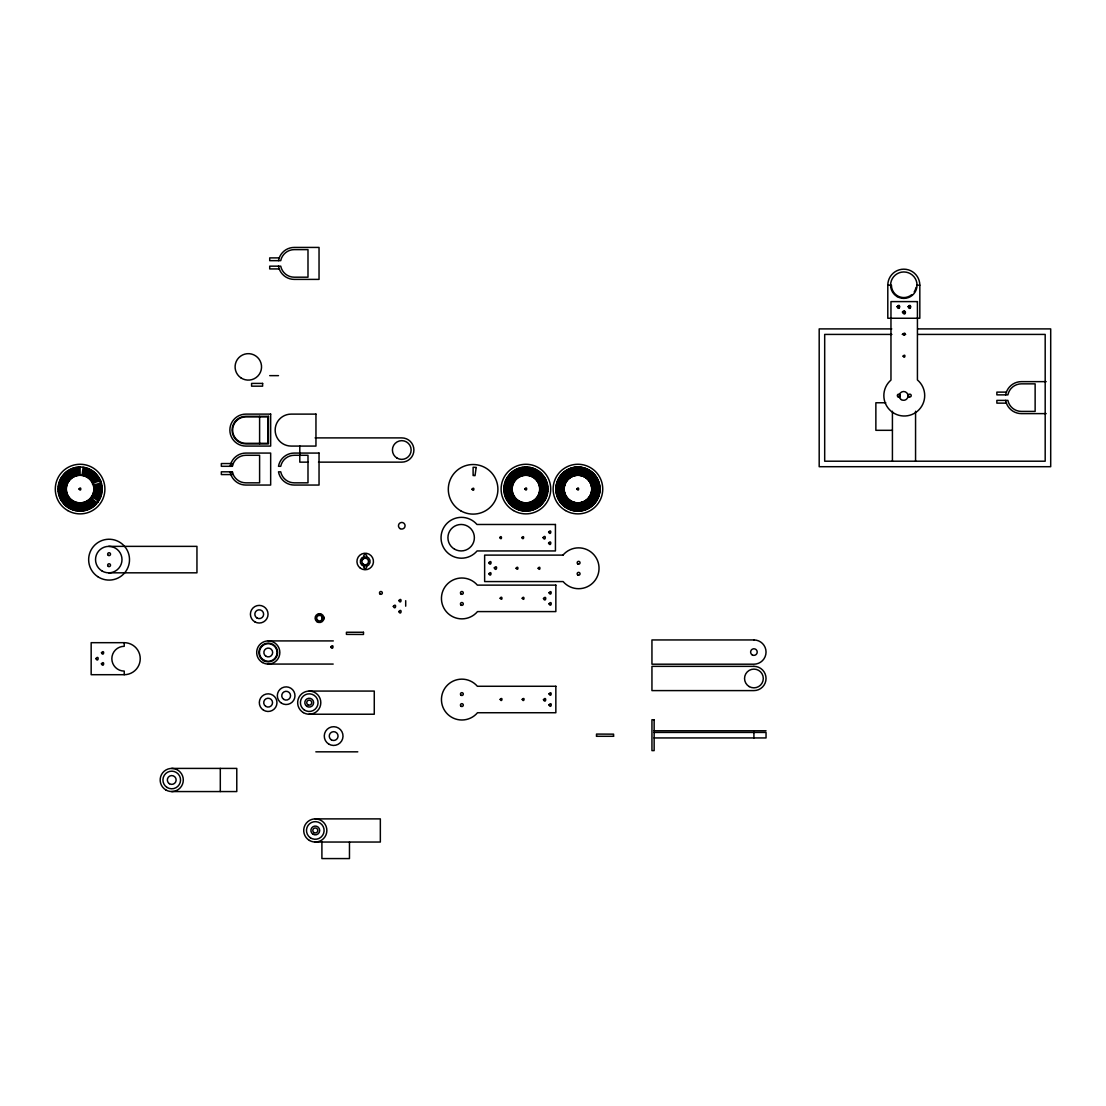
<?xml version="1.0" encoding="UTF-8"?>
<svg xmlns="http://www.w3.org/2000/svg" width="1106" height="1106" viewBox="0 0 1106 1106"><rect width="100%" height="100%" fill="white"/><g stroke="black" fill="none" stroke-linecap="round" stroke-linejoin="round"><path stroke-width="1.5" d="M577.47 511.11L577.65 502.843M578.231 475.29L578.41 467.022M576.71 511.083L577.166 502.829M578.715 475.317L579.185 467.05M78.567 511.069L79.148 502.815M524.382 511.069L524.963 502.815M526.885 475.317L527.451 467.078M575.936 511.027L576.682 502.788M579.198 475.345L579.945 467.119M575.175 510.944L576.212 502.746M579.668 475.4L580.705 467.202M77.033 510.903L78.194 502.718M82.024 475.428L83.171 467.23M522.848 510.903L523.995 502.718M527.839 475.428L528.986 467.23M574.401 510.834L575.728 502.677M580.152 475.469L581.48 467.313M323.851 619.001L323.837 617.203M573.655 510.695L575.258 502.594M580.622 475.552L582.226 467.437M75.526 510.64L77.24 502.553M82.964 475.594L84.692 467.506M521.341 510.64L523.055 502.553M528.779 475.594L530.507 467.506M572.894 510.53L574.788 502.483M581.092 475.649L582.986 467.603M572.148 510.35L574.318 502.373M581.562 475.774L583.733 467.797M74.033 510.267L76.3 502.318M83.904 475.829L86.185 467.879M519.848 510.267L522.115 502.318M529.719 475.829L532 467.879M322.247 619.001L322.247 617.203M571.415 510.129L573.862 502.235M582.019 475.912L584.466 468.004M570.682 509.894L573.406 502.083M582.475 476.064L585.198 468.253M72.567 509.783L75.388 502.013M84.816 476.119L87.651 468.35M518.382 509.783L521.202 502.013M530.631 476.119L533.465 468.35M569.963 509.617L572.949 501.917M582.931 476.23L585.931 468.515M569.244 509.341L572.507 501.737M583.374 476.41L586.636 468.806M71.143 509.216L74.503 501.654M85.715 476.479L89.074 468.93M516.944 509.216L520.318 501.654M531.53 476.479L534.889 468.93M568.539 509.023L572.065 501.543M583.816 476.603L587.341 469.124M567.862 508.677L571.636 501.322M584.245 476.81L588.033 469.456M69.747 508.539L73.632 501.239M86.572 476.907L90.457 469.608M515.562 508.539L519.447 501.239M532.387 476.907L536.272 469.608M362.284 559.94L363.653 558.571M567.171 508.318L571.208 501.101M584.673 477.045L588.71 469.829M566.507 507.93L570.793 500.852A13.784 13.784 0 0 0 591.724 489.364L599.991 489.543A22.051 22.051 0 0 1 566.507 507.93A22.051 22.051 0 0 1 567.323 469.746A22.051 22.051 0 0 1 599.991 489.543M585.088 477.28L589.374 470.216M68.42 507.765L72.802 500.755A13.784 13.784 0 0 0 93.872 489.557L102.139 489.834A22.051 22.051 0 0 1 68.42 507.765A22.051 22.051 0 0 1 69.747 469.608A22.051 22.051 0 0 1 102.139 489.834M87.402 477.377L91.784 470.368M514.235 507.765L518.617 500.755A13.784 13.784 0 0 0 539.687 489.557L547.954 489.834A22.051 22.051 0 0 1 514.235 507.765A22.051 22.051 0 0 1 515.562 469.608A22.051 22.051 0 0 1 547.954 489.834M533.216 477.377L537.599 470.368M565.857 507.516L570.392 500.603M585.489 477.543L590.023 470.631M565.221 507.087L569.991 500.327M585.89 477.806L590.659 471.059M67.148 506.907L72.001 500.216M88.204 477.916L93.07 471.225M512.963 506.907L517.815 500.216M534.018 477.916L538.885 471.225M564.599 506.631L569.604 500.036M586.277 478.096L591.281 471.515M564.005 506.147L569.231 499.746M586.65 478.4L591.89 471.986M65.931 505.967L71.254 499.622M88.964 478.511L94.273 472.179M511.746 505.967L517.055 499.622M534.779 478.511L540.087 472.179M563.41 505.649L568.857 499.428M587.023 478.704L592.47 472.483M562.843 505.138L568.512 499.11M587.383 479.022L593.037 473.009M64.784 504.93L70.535 498.986M89.683 479.161L95.42 473.216M510.599 504.93L516.35 498.986M535.498 479.161L541.235 473.216M562.29 504.599L568.152 498.778M587.728 479.368L593.59 473.548M561.765 504.046L567.834 498.433M588.06 479.714L594.129 474.101M63.719 503.824L69.858 498.294M90.346 479.852L96.485 474.322M509.534 503.824L515.673 498.294M536.161 479.852L542.299 474.322M561.24 503.465L567.502 498.073M588.378 480.073L594.641 474.668M560.756 502.884L567.198 497.7M588.682 480.433L595.125 475.262M62.724 502.649L69.249 497.548M90.969 480.585L97.48 475.497M508.539 502.649L515.064 497.548M536.783 480.585L543.295 475.497M560.286 502.276L566.908 497.313M588.986 480.82L595.609 475.87M559.83 501.654L566.618 496.926M589.263 481.207L596.051 476.492M61.825 501.405L68.683 496.774M91.535 481.359L98.379 476.741M507.64 501.405L514.497 496.774M537.35 481.359L544.193 476.741M559.401 501.004L566.355 496.525M589.526 481.608L596.48 477.142M559 500.354L566.106 496.124M589.775 482.022L596.881 477.792M61.01 500.092L68.171 495.958M92.047 482.175L99.194 478.041M506.825 500.092L513.986 495.958M537.848 482.175L545.009 478.041M558.613 499.677L565.857 495.709M590.023 482.437L597.268 478.456M558.254 499L565.636 495.281M590.245 482.866L597.627 479.133M60.291 498.737L67.715 495.115M92.489 483.032L99.927 479.41M506.106 498.737L513.53 495.115M538.304 483.032L545.742 479.41M557.922 498.308L565.429 494.838M590.452 483.294L597.959 479.838M557.618 497.603L565.235 494.41M590.645 483.737L598.277 480.529M59.655 497.327L67.328 494.23M505.47 497.327L513.143 494.23M538.691 483.903L546.364 480.806M557.327 496.884L565.055 493.953M590.825 484.179L598.553 481.248M318.556 615.42L320.491 615.42M557.065 496.165L564.89 493.511M590.991 484.635L598.816 481.967M59.13 495.889L66.996 493.331M504.944 495.889L512.811 493.331M539.023 484.815L546.889 482.257M556.83 495.433L564.751 493.041M591.143 485.092L599.051 482.714M556.622 494.7L564.613 492.585M591.268 485.548L599.258 483.446M58.715 494.41L66.733 492.405M93.471 485.741L101.503 483.737M504.53 494.41L512.548 492.405M539.286 485.741L547.318 483.737M556.442 493.94L564.502 492.115M591.378 486.018L599.452 484.193M318.583 613.802L320.477 613.802M556.277 493.193L564.406 491.645M591.475 486.488L599.604 484.94M58.397 492.903L66.54 491.465M93.678 486.681L101.821 485.244M504.198 492.903L512.341 491.465M539.493 486.681L547.636 485.244M556.152 492.433L564.323 491.175M591.558 486.972L599.729 485.714M556.042 491.672L564.254 490.705M591.627 487.442L599.839 486.46M58.176 491.382L66.401 490.511M93.816 487.635L102.028 486.764M503.99 491.382L512.216 490.511M539.617 487.635L547.843 486.764M555.972 490.898L564.212 490.221M591.669 487.926L599.908 487.234M555.917 490.138L564.171 489.737M591.71 488.396L599.964 487.995M58.065 489.834L66.332 489.557M93.872 488.589L102.139 488.299M503.88 489.834L512.147 489.557M539.687 488.589L547.954 488.299M555.889 489.364L564.157 489.253M591.724 488.88L599.991 488.769M279.237 257.892L269.712 257.892L269.712 260.657L280.73 260.657A13.784 13.784 0 0 1 294.237 249.624L307.993 249.624L307.993 277.191L294.237 277.191A13.784 13.784 0 0 1 280.73 266.159L269.712 266.159L269.712 268.924L279.237 268.924M887.8 285.182A16.009 16.009 0 0 1 903.809 269.173A16.009 16.009 0 0 1 919.819 285.182L919.819 318.252L887.8 318.252L887.8 285.182L891.422 285.182A12.387 12.387 0 0 0 911.62 294.804M917.012 285.182L919.819 285.182M891.754 328.897L819.187 328.897L819.187 466.704L1050.7 466.704L1050.7 328.897L917.662 328.897M891.878 334.413L824.689 334.413L824.689 461.202L1045.184 461.202L1045.184 334.413L917.717 334.413M902.206 334.413L905.662 334.413M269.712 375.639L278.491 375.639M1046.193 381.639L1021.391 381.639A15.982 15.982 0 0 0 1005.644 394.87M1006.377 392.118L996.865 392.118L996.865 394.87L1007.884 394.87A13.784 13.784 0 0 1 1021.391 383.851L1035.133 383.851L1035.133 411.404L1021.391 411.404A13.784 13.784 0 0 1 1007.884 400.386L996.865 400.386L996.865 403.137L1006.377 403.137M885.795 402.764L875.869 402.764L875.869 430.317L892.418 430.317M1046.193 413.616L1021.391 413.616A15.982 15.982 0 0 1 1005.644 400.386M315.099 437.893L401.782 437.893A12.125 12.125 0 0 1 413.907 450.018A12.125 12.125 0 0 1 401.782 462.142L318.5 462.142M308.298 462.142L299.795 462.142L299.795 445.967M232.357 466.303L221.338 466.303L221.338 463.552L232.357 463.552L232.357 466.303A13.784 13.784 0 0 1 245.864 455.285L259.606 455.285L259.606 482.838L245.864 482.838A13.784 13.784 0 0 1 232.357 471.82L221.338 471.82L221.338 474.571L232.357 474.571L232.357 471.82M108.761 546.364L196.951 546.364L196.951 572.825L108.761 572.825M268.26 640.913L333.307 640.913M124.231 642.683L91.162 642.683L91.162 674.701L124.231 674.701A16.009 16.009 0 0 0 140.241 658.692A16.009 16.009 0 0 0 124.231 642.683L124.231 646.305A12.387 12.387 0 0 0 111.844 658.692A12.387 12.387 0 0 0 124.231 671.079L124.231 674.701M268.136 664.07L333.183 664.07M309.099 691.07L374.27 691.07L374.27 714.227L309.099 714.227M654.144 730.776L766.043 730.776M654.144 732.435L766.043 732.435L766.043 737.937L654.144 737.937M596.507 736.292L613.581 736.292M315.832 751.831L357.791 751.831M171.61 768.407L236.781 768.407L236.781 791.564L171.61 791.564M315.169 818.882L380.34 818.882L380.34 842.039L315.169 842.039M555.903 488.603L564.171 488.783M503.88 488.299L512.147 488.589M58.065 488.299L66.332 488.589M555.931 487.829L564.184 488.299M591.696 489.847L599.95 490.317M555.986 487.069L564.212 487.815M591.669 490.317L599.894 491.078M503.99 486.764L512.216 487.635M539.617 490.511L547.843 491.382M58.176 486.764L66.401 487.635M93.816 490.511L102.028 491.382M556.069 486.294L564.267 487.331M591.613 490.801L599.811 491.838M556.18 485.534L564.337 486.861M591.544 491.271L599.701 492.599M504.198 485.244L512.341 486.681M539.493 491.465L547.636 492.903M58.397 485.244L66.54 486.681M93.678 491.465L101.821 492.903M556.318 484.774L564.419 486.391M591.461 491.755L599.563 493.359M556.47 484.027L564.53 485.921M591.351 492.225L599.411 494.106M504.53 483.737L512.548 485.741M539.286 492.405L547.318 494.41M58.715 483.737L66.733 485.741M93.471 492.405L101.503 494.41M556.664 483.281L564.641 485.451M591.24 492.695L599.217 494.866M556.885 482.548L564.779 484.995M591.102 493.152L599.01 495.599M504.944 482.257L512.811 484.815M539.023 493.331L546.889 495.889M59.13 482.257L66.996 484.815M93.208 493.331L101.075 495.889M557.12 481.815L564.931 484.525M590.95 493.608L598.761 496.331M557.383 481.096L565.097 484.082M590.784 494.064L598.498 497.05M505.47 480.806L513.143 483.903M538.691 494.23L546.364 497.327M59.655 480.806L67.328 483.903M92.876 494.23L100.549 497.327M557.687 480.377L565.277 483.64M590.604 494.506L598.208 497.769M557.991 479.672L565.47 483.198M590.41 494.935L597.89 498.46M506.106 479.41L513.53 483.032M538.304 495.115L545.742 498.737M60.291 479.41L67.715 483.032M92.489 495.115L99.927 498.737M558.336 478.981L565.691 482.769M590.189 495.377L597.544 499.165M558.696 478.304L565.913 482.34M589.968 495.792L597.185 499.829M506.825 478.041L513.986 482.175M537.848 495.958L545.009 500.092M61.01 478.041L68.171 482.175M92.047 495.958L99.194 500.092M559.083 477.64L566.161 481.926M589.719 496.221L596.798 500.506M559.498 476.99L566.41 481.525M589.47 496.622L596.383 501.156M507.64 476.741L514.497 481.359M537.35 496.774L544.193 501.405M61.825 476.741L68.683 481.359M559.926 476.354L566.687 481.124M589.194 497.023L595.954 501.792M560.383 475.732L566.963 480.737M588.917 497.41L595.498 502.4M508.539 475.497L515.064 480.585M536.783 497.548L543.295 502.649M62.724 475.497L69.249 480.585M560.866 475.124L567.267 480.35M588.613 497.783L595.028 503.009M561.35 474.543L567.572 479.99M588.309 498.156L594.53 503.603M509.534 474.322L515.673 479.852M536.161 498.294L542.299 503.824M63.719 474.322L69.858 479.852M90.346 498.294L96.485 503.824M561.876 473.962L567.903 479.631M587.977 498.516L594.005 504.17M562.415 473.423L568.235 479.285M587.645 498.847L593.48 504.723M510.599 473.216L516.35 479.161M535.498 498.986L541.235 504.93M64.784 473.216L70.535 479.161M89.683 498.986L95.42 504.93M562.968 472.884L568.581 478.953M587.3 499.193L592.913 505.262M563.535 472.373L568.94 478.635M586.94 499.511L592.346 505.76M511.746 472.179L517.055 478.511M534.779 499.622L540.087 505.967M65.931 472.179L71.254 478.511M88.964 499.622L94.273 505.967M564.129 471.875L569.314 478.331M586.567 499.815L591.751 506.258M564.737 471.405L569.687 478.027M586.194 500.106L591.143 506.728M512.963 471.225L517.815 477.916M534.018 500.216L538.885 506.907M67.148 471.225L72.001 477.916M88.204 500.216L93.07 506.907M565.373 470.962L570.088 477.751M585.807 500.396L590.521 507.184M566.009 470.534L570.475 477.488M585.406 500.659L589.885 507.613M514.235 470.368L518.617 477.377M533.216 500.755L537.599 507.765M68.42 470.368L72.802 477.377M87.402 500.755L91.784 507.765M566.659 470.119L570.89 477.225M584.991 500.907L589.221 508.013M567.323 469.746L571.304 476.99A13.784 13.784 0 0 1 591.724 489.364M584.576 501.142L588.558 508.401M515.562 469.608L519.447 476.907A13.784 13.784 0 0 0 518.617 500.755M532.387 501.239L536.272 508.539M69.747 469.608L73.632 476.907A13.784 13.784 0 0 0 72.802 500.755M86.572 501.239L90.457 508.539M568.014 469.386L571.733 476.769M584.148 501.377L587.867 508.76M568.705 469.055L572.161 476.562M583.719 501.585L587.189 509.092M516.944 468.93L520.318 476.479M531.53 501.654L534.889 509.216M71.143 468.93L74.503 476.479M85.715 501.654L89.074 509.216M569.41 468.737L572.604 476.368M583.277 501.778L586.47 509.396M570.115 468.46L573.046 476.188M582.834 501.958L585.765 509.686M518.382 468.35L521.202 476.119M530.631 502.013L533.465 509.783M72.567 468.35L75.388 476.119M84.816 502.013L87.651 509.783M570.848 468.197L573.502 476.022M582.378 502.124L585.033 509.949M571.581 467.962L573.959 475.87M581.922 502.262L584.314 510.184M519.848 467.879L522.115 475.829M529.719 502.318L532 510.267M74.033 467.879L76.3 475.829M83.904 502.318L86.185 510.267M572.314 467.755L574.429 475.746M581.452 502.4L583.567 510.391M573.06 467.562L574.899 475.635M580.996 502.511L582.821 510.571M521.341 467.506L523.055 475.594M528.779 502.553L530.507 510.64M75.526 467.506L77.24 475.594M82.964 502.553L84.692 510.64M573.82 467.409L575.369 475.539M580.512 502.608L582.06 510.737M574.581 467.285L575.839 475.456M580.042 502.691L581.314 510.861M522.848 467.23L523.995 475.428M527.839 502.718L528.986 510.903M77.033 467.23L78.194 475.428M82.024 502.718L83.171 510.903M575.341 467.174L576.323 475.386M579.572 502.76L580.539 510.972M576.102 467.091L576.793 475.331M579.088 502.801L579.779 511.041M524.382 467.078L524.963 475.317M526.885 502.815L527.451 511.069M78.567 467.078L79.148 475.317M81.07 502.815L81.65 511.069M576.876 467.05L577.277 475.304M578.604 502.829L579.005 511.096M577.636 467.022L577.747 475.29M578.134 502.857L578.244 511.124M915.561 411.28L915.561 461.202M892.418 411.28L892.418 461.202M753.919 730.776L753.919 737.937M613.581 736.223L613.581 734.149L596.507 734.08L596.507 736.223M525.917 467.022L525.917 475.29M525.917 502.857L525.917 511.124M405.695 600.682L405.695 606.185M349.468 842.039L349.468 858.574L321.901 858.574L321.901 842.039M259.606 416.312L259.606 443.879M220.301 768.407L220.301 791.564M80.102 467.022L80.102 475.29M80.102 502.857L80.102 511.124M915.989 287.436A12.387 12.387 0 0 1 914.178 291.956M907.998 394.317A4.41 4.41 0 0 1 908.372 396.653M899.772 397.441A4.41 4.41 0 0 1 899.786 394.814M278.491 266.159A15.982 15.982 0 0 0 294.237 279.389L319.04 279.389L319.04 247.426L294.237 247.426A15.982 15.982 0 0 0 278.491 260.657M519.447 476.907A13.784 13.784 0 0 1 539.687 489.557M570.793 500.852A13.784 13.784 0 0 1 571.304 476.99M73.632 476.907A13.784 13.784 0 0 1 93.872 489.557M230.117 471.82A15.982 15.982 0 0 0 245.864 485.05L270.666 485.05L270.666 453.073L245.864 453.073A15.982 15.982 0 0 0 230.117 466.303M366.445 556.691A4.963 4.963 0 0 1 366.445 566.286M363.957 566.286A4.963 4.963 0 0 1 363.957 556.691M79.01 488.99C81.305 492.778 81.512 485.327 79.01 488.99M472.013 489.239C474.184 493.027 474.82 485.603 472.013 489.156M499.732 537.627C502.069 541.428 502.096 534.004 499.746 537.544M500.147 598.277C502.801 601.913 502.387 594.53 500.147 598.208M516.087 568.277C518.534 571.954 518.603 564.585 516.101 568.194M521.783 537.627C523.871 541.415 524.659 534.101 521.797 537.544M524.825 488.99C527.133 492.764 527.465 485.188 524.825 488.99M522.198 598.277C524.576 602.051 524.59 594.669 522.198 598.208M538.138 568.277C540.392 572.079 540.668 564.627 538.152 568.194M576.848 488.99C579.281 492.723 579.268 485.23 576.848 488.99M95.89 658.568C98.337 663.489 99.429 654.213 95.89 658.568M101.448 652.761C103.66 657.462 105.042 648.752 101.476 652.651M101.393 663.794C103.895 668.688 104.89 659.452 101.393 663.794M330.749 646.872C333.169 651.78 334.33 642.517 330.749 646.872M393.307 606.365C395.685 611.286 396.999 601.982 393.307 606.365M398.865 600.558C401.229 605.272 402.266 596.383 398.865 600.558M398.81 611.577C401.257 616.498 402.363 607.208 398.81 611.577M488.769 562.719C491.188 567.627 492.35 558.35 488.769 562.719M488.824 573.738C491.147 578.452 492.281 569.576 488.824 573.738M494.285 567.931C496.525 572.825 498.101 563.742 494.299 567.807M500.147 699.407C501.944 703.305 503.161 696.075 500.161 699.296M522.198 699.407C523.885 703.305 525.391 696.075 522.212 699.296M543.046 537.585C545.493 542.479 546.53 533.258 543.046 537.585M543.447 598.54C545.7 603.42 547.235 594.364 543.475 598.415M548.604 532.069C550.926 536.797 552.088 527.88 548.604 532.069M548.548 543.087C551.037 547.995 552.018 538.746 548.548 543.087M543.447 699.669C545.894 704.605 546.958 695.301 543.447 699.669M549.018 592.733C551.396 597.434 552.378 588.572 549.018 592.733M548.963 603.752C551.382 608.659 552.516 599.397 548.963 603.752M549.018 693.863C551.438 698.591 552.295 689.674 549.018 693.863M548.963 704.881C551.369 709.817 552.571 700.499 548.963 704.881M897.229 306.528C899.62 311.463 900.865 302.132 897.229 306.528M897.367 306.998C899.69 311.698 900.782 302.864 897.367 306.998M902.441 312.044C904.957 316.966 905.828 307.662 902.441 312.044M903.118 312.514C905.372 317.394 906.92 308.353 903.146 312.39M903.104 334.067C904.805 337.98 906.284 330.722 903.118 333.957M903.104 356.118C904.998 360.044 906.008 352.648 903.104 356.118M908.303 306.528C910.694 311.228 911.62 302.38 908.303 306.528M908.344 306.998C910.68 311.878 911.98 302.837 908.358 306.874M476.174 467.479L475.027 475.663A13.784 13.784 0 0 0 473.105 475.539L473.105 467.271A22.051 22.051 0 0 1 476.174 467.479M91.535 496.774C93.277 503.838 105.817 504.225 91.535 496.774M100.549 480.806C81.429 485.52 102.36 485.907 100.549 480.806M917.427 301.606L890.966 301.606L890.966 380.077A20.433 20.433 0 0 0 889.514 409.704A20.433 20.433 0 0 0 919.169 409.566A20.433 20.433 0 0 0 917.427 379.952L917.427 301.606M262.62 383.409L251.587 383.409L251.587 386.174L262.62 386.174L262.62 383.409M270.666 414.114L245.864 414.114A15.982 15.982 0 0 0 229.868 430.096A15.982 15.982 0 0 0 245.864 446.077L270.666 446.077L270.666 414.114M315.957 414.114L291.141 414.114A15.982 15.982 0 0 0 275.159 430.096A15.982 15.982 0 0 0 291.141 446.077L315.957 446.077L315.957 414.114M268.454 416.312L245.864 416.312A13.784 13.784 0 0 0 232.08 430.096A13.784 13.784 0 0 0 245.864 443.879L268.454 443.879L268.454 416.312M267.915 416.865L245.864 416.865A13.231 13.231 0 0 0 232.633 430.096A13.231 13.231 0 0 0 245.864 443.326L267.915 443.326L267.915 416.865M319.04 453.073L294.237 453.073A15.982 15.982 0 0 0 278.491 466.303L280.73 466.303A13.784 13.784 0 0 1 294.237 455.285L307.993 455.285L307.993 482.838L294.237 482.838A13.784 13.784 0 0 1 280.73 471.82L278.491 471.82A15.982 15.982 0 0 0 294.237 485.05L319.04 485.05L319.04 453.073M555.433 524.479L476.963 524.479A20.433 20.433 0 0 0 447.336 523.014A20.433 20.433 0 0 0 447.488 552.668A20.433 20.433 0 0 0 477.087 550.94L555.433 550.94L555.433 524.479M562.982 555.115L484.635 555.115L484.635 581.576L563.106 581.576A20.433 20.433 0 0 0 592.733 583.042A20.433 20.433 0 0 0 592.595 553.387A20.433 20.433 0 0 0 562.982 555.115M555.848 585.129L477.377 585.129A20.433 20.433 0 0 0 447.75 583.664A20.433 20.433 0 0 0 447.889 613.332A20.433 20.433 0 0 0 477.502 611.59L555.848 611.59L555.848 585.129M363.487 632.259L346.427 632.259L346.427 634.388L363.487 634.457L363.487 632.328M753.919 639.945L651.946 639.945L651.946 664.194L753.919 664.194A12.125 12.125 0 0 0 766.043 652.07A12.125 12.125 0 0 0 753.919 639.945M753.919 666.351L651.946 666.351L651.946 690.6L753.919 690.6A12.125 12.125 0 0 0 766.043 678.476A12.125 12.125 0 0 0 753.919 666.351M555.848 686.273L477.377 686.273A20.433 20.433 0 0 0 447.75 684.808A20.433 20.433 0 0 0 447.889 714.462A20.433 20.433 0 0 0 477.502 712.734L555.848 712.734L555.848 686.273M654.144 719.743L651.946 719.743L651.946 750.615L654.144 750.615L654.144 719.743M897.201 296.629A13.217 13.217 0 0 0 917.04 285.182A13.217 13.217 0 0 0 897.201 273.735A13.217 13.217 0 0 0 897.201 296.629M898.044 396.819A1.438 1.438 0 0 0 900.187 395.589A1.438 1.438 0 0 0 898.044 394.344A1.438 1.438 0 0 0 898.044 396.819M909.063 396.819A1.438 1.438 0 0 0 911.22 395.589A1.438 1.438 0 0 0 909.063 394.344A1.438 1.438 0 0 0 909.063 396.819M901.196 399.584A4.41 4.41 0 0 0 908.04 396.183A4.41 4.41 0 0 0 901.667 391.966A4.41 4.41 0 0 0 901.196 399.584M265.813 706.402A4.41 4.41 0 0 0 272.546 702.794A4.41 4.41 0 0 0 266.048 698.757A4.41 4.41 0 0 0 265.813 706.402M461.161 695.301A1.438 1.438 0 0 0 463.303 694.056A1.438 1.438 0 0 0 461.161 692.826A1.438 1.438 0 0 0 461.161 695.301M461.161 706.333A1.438 1.438 0 0 0 463.303 705.089A1.438 1.438 0 0 0 461.161 703.845A1.438 1.438 0 0 0 461.161 706.333M328.689 744.034A9.373 9.373 0 0 0 343.012 736.389A9.373 9.373 0 0 0 329.242 727.803A9.373 9.373 0 0 0 328.689 744.034M331.316 739.817A4.41 4.41 0 0 0 338.063 736.223A4.41 4.41 0 0 0 331.579 732.186A4.41 4.41 0 0 0 331.316 739.817M309.39 840.422A11.572 11.572 0 0 0 326.864 830.592A11.572 11.572 0 0 0 309.611 820.375A11.572 11.572 0 0 0 309.39 840.422M313.039 834.256A4.41 4.41 0 0 0 319.703 830.523A4.41 4.41 0 0 0 313.136 826.624A4.41 4.41 0 0 0 313.039 834.256M314.049 832.624A2.489 2.489 0 0 0 317.781 830.468A2.489 2.489 0 0 0 314.049 828.311A2.489 2.489 0 0 0 314.049 832.624M310.357 837.767A8.82 8.82 0 0 0 324.086 831.09A8.82 8.82 0 0 0 311.436 822.532A8.82 8.82 0 0 0 310.357 837.767M461.161 605.189A1.438 1.438 0 0 0 463.303 603.945A1.438 1.438 0 0 0 461.161 602.701A1.438 1.438 0 0 0 461.161 605.189M461.161 594.157A1.438 1.438 0 0 0 463.303 592.927A1.438 1.438 0 0 0 461.161 591.682A1.438 1.438 0 0 0 461.161 594.157M577.899 564.005A1.438 1.438 0 0 0 580.042 562.76A1.438 1.438 0 0 0 577.899 561.516A1.438 1.438 0 0 0 577.899 564.005M577.802 574.982A1.438 1.438 0 0 0 580.042 573.89A1.438 1.438 0 0 0 577.982 572.493A1.438 1.438 0 0 0 577.802 574.982M454.525 549.157A13.231 13.231 0 0 0 474.377 537.71A13.231 13.231 0 0 0 454.525 526.249A13.231 13.231 0 0 0 454.525 549.157M513.516 510.557A24.802 24.802 0 0 0 550.719 489.073A24.802 24.802 0 0 0 513.516 467.589A24.802 24.802 0 0 0 513.516 510.557M565.539 510.557A24.802 24.802 0 0 0 602.742 489.073A24.802 24.802 0 0 0 565.539 467.589A24.802 24.802 0 0 0 565.539 510.557M460.704 510.792A24.802 24.802 0 0 0 497.907 489.322A24.802 24.802 0 0 0 460.704 467.838A24.802 24.802 0 0 0 460.704 510.792M254.822 621.849A8.82 8.82 0 0 0 268.053 614.203A8.82 8.82 0 0 0 254.822 606.572A8.82 8.82 0 0 0 254.822 621.849M102.139 571.055A13.231 13.231 0 0 0 121.992 559.595A13.231 13.231 0 0 0 102.139 548.147A13.231 13.231 0 0 0 102.139 571.055M97.632 576.585A20.433 20.433 0 0 0 129.457 561.129A20.433 20.433 0 0 0 100.148 541.29A20.433 20.433 0 0 0 97.632 576.585M108.36 555.406A1.438 1.438 0 0 0 110.517 554.161A1.438 1.438 0 0 0 108.36 552.917A1.438 1.438 0 0 0 108.36 555.406M108.36 566.424A1.438 1.438 0 0 0 110.517 565.18A1.438 1.438 0 0 0 108.36 563.949A1.438 1.438 0 0 0 108.36 566.424M67.701 510.557A24.802 24.802 0 0 0 104.904 489.073A24.802 24.802 0 0 0 67.701 467.589A24.802 24.802 0 0 0 67.701 510.557M257.034 618.033A4.41 4.41 0 0 0 263.643 614.203A4.41 4.41 0 0 0 257.034 610.388A4.41 4.41 0 0 0 257.034 618.033M262.481 662.522A11.572 11.572 0 0 0 279.846 652.485A11.572 11.572 0 0 0 262.481 642.462A11.572 11.572 0 0 0 262.481 662.522M263.85 660.13A8.82 8.82 0 0 0 277.081 652.485A8.82 8.82 0 0 0 263.85 644.853A8.82 8.82 0 0 0 263.85 660.13M266.062 656.314A4.41 4.41 0 0 0 272.67 652.485A4.41 4.41 0 0 0 266.062 648.669A4.41 4.41 0 0 0 266.062 656.314M263.491 710.149A8.82 8.82 0 0 0 276.956 702.932A8.82 8.82 0 0 0 263.975 694.872A8.82 8.82 0 0 0 263.491 710.149M167.089 787.472A8.82 8.82 0 0 0 180.554 780.269A8.82 8.82 0 0 0 167.573 772.209A8.82 8.82 0 0 0 167.089 787.472M169.412 783.725A4.41 4.41 0 0 0 176.144 780.117A4.41 4.41 0 0 0 169.647 776.094A4.41 4.41 0 0 0 169.412 783.725M165.845 789.947A11.572 11.572 0 0 0 183.306 780.117A11.572 11.572 0 0 0 166.066 769.9A11.572 11.572 0 0 0 165.845 789.947M303.334 712.61A11.572 11.572 0 0 0 320.809 702.78A11.572 11.572 0 0 0 303.556 692.563A11.572 11.572 0 0 0 303.334 712.61M304.288 709.955A8.82 8.82 0 0 0 318.03 703.278A8.82 8.82 0 0 0 305.367 694.72A8.82 8.82 0 0 0 304.288 709.955M306.97 706.444A4.41 4.41 0 0 0 313.634 702.711A4.41 4.41 0 0 0 307.067 698.798A4.41 4.41 0 0 0 306.97 706.444M307.98 704.812A2.489 2.489 0 0 0 311.726 702.656A2.489 2.489 0 0 0 307.98 700.499A2.489 2.489 0 0 0 307.98 704.812M281.505 703.195A8.82 8.82 0 0 0 294.97 695.978A8.82 8.82 0 0 0 281.989 687.918A8.82 8.82 0 0 0 281.505 703.195M283.827 699.434A4.41 4.41 0 0 0 290.56 695.826A4.41 4.41 0 0 0 284.076 691.803A4.41 4.41 0 0 0 283.827 699.434M263.574 660.6A9.373 9.373 0 0 0 277.634 652.485A9.373 9.373 0 0 0 263.574 644.369A9.373 9.373 0 0 0 263.574 660.6M240.901 377.837A13.231 13.231 0 0 0 261.514 367.828A13.231 13.231 0 0 0 242.532 354.985A13.231 13.231 0 0 0 240.901 377.837M316.993 621.724A4.41 4.41 0 0 0 323.92 618.517A4.41 4.41 0 0 0 317.671 614.106A4.41 4.41 0 0 0 316.993 621.724M317.878 620.452A2.862 2.862 0 0 0 322.385 618.378A2.862 2.862 0 0 0 318.321 615.517A2.862 2.862 0 0 0 317.878 620.452M380.201 594.157A1.438 1.438 0 0 0 382.344 592.927A1.438 1.438 0 0 0 380.201 591.682A1.438 1.438 0 0 0 380.201 594.157M360.349 568.18A8.267 8.267 0 0 0 373.427 562.346A8.267 8.267 0 0 0 361.828 553.94A8.267 8.267 0 0 0 360.349 568.18M364.482 557.217A1.438 1.438 0 0 0 366.639 555.972A1.438 1.438 0 0 0 364.482 554.728A1.438 1.438 0 0 0 364.482 557.217M363.266 564.171A3.304 3.304 0 0 0 368.492 561.834A3.304 3.304 0 0 0 363.86 558.475A3.304 3.304 0 0 0 363.266 564.171M364.482 568.235A1.438 1.438 0 0 0 366.639 567.005A1.438 1.438 0 0 0 364.482 565.76A1.438 1.438 0 0 0 364.482 568.235M400.123 528.627A3.304 3.304 0 0 0 405.086 525.751A3.304 3.304 0 0 0 400.123 522.889A3.304 3.304 0 0 0 400.123 528.627M397.095 458.133A9.373 9.373 0 0 0 411.142 450.018A9.373 9.373 0 0 0 397.095 441.902A9.373 9.373 0 0 0 397.095 458.133M749.232 686.591A9.373 9.373 0 0 0 763.292 678.476A9.373 9.373 0 0 0 749.232 670.36A9.373 9.373 0 0 0 749.232 686.591M752.26 654.932A3.304 3.304 0 0 0 757.223 652.07A3.304 3.304 0 0 0 752.26 649.208A3.304 3.304 0 0 0 752.26 654.932"/></g></svg>
